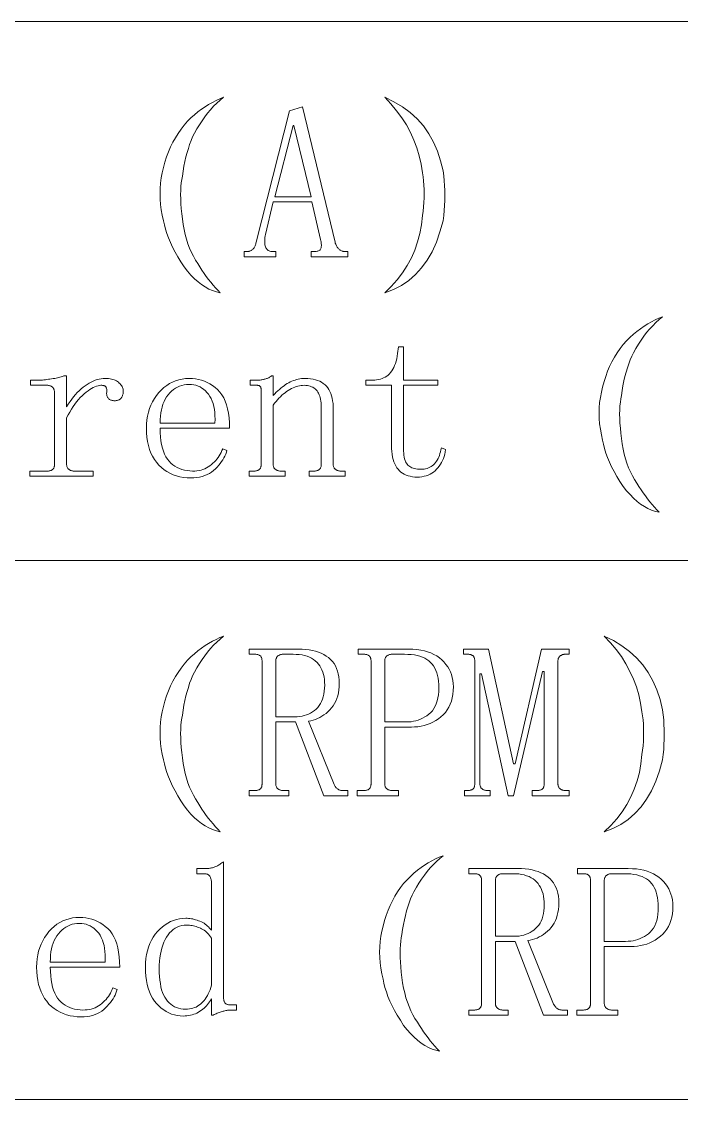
# Model space of a CAD drawing. Extents: x 1 to 297, y 1 to 210.
# Drawn here: x 97.16 to 103.76, y 29.56 to 40.34 of the extents above; entities that cross this region are included whole.
import ezdxf

# ---------------------------------------------------------------- set-up
doc = ezdxf.new("R2010")
doc.units = 0

msp = doc.modelspace()

# ---------------------------------------------------------------- linework, layer by layer
at = {"color": 7, "lineweight": 13}
for p, q in [((1.306, 40.342), (219.321, 40.342)), ((1.306, 34.953), (219.321, 34.953)), ((1.306, 29.565), (219.321, 29.565))]:
    msp.add_line(p, q, dxfattribs=at)
for points in [[(99.181, 39.585), (99.148, 39.557), (99.115, 39.527), (99.083, 39.495), (99.053, 39.461), (99.023, 39.426), (98.994, 39.389), (98.967, 39.351), (98.94, 39.311), (98.915, 39.269), (98.89, 39.225), (98.873, 39.19), (98.858, 39.153), (98.843, 39.114), (98.83, 39.074), (98.817, 39.032), (98.806, 38.988), (98.795, 38.943), (98.786, 38.896), (98.777, 38.847), (98.77, 38.796), (98.764, 38.764), (98.759, 38.73), (98.756, 38.693), (98.754, 38.654), (98.753, 38.612), (98.754, 38.568), (98.756, 38.521), (98.759, 38.473), (98.764, 38.421), (98.77, 38.368), (98.778, 38.314), (98.787, 38.262), (98.798, 38.212), (98.811, 38.165), (98.826, 38.119), (98.842, 38.076), (98.86, 38.034), (98.88, 37.995), (98.901, 37.957), (98.924, 37.922), (98.945, 37.888), (98.966, 37.855), (98.988, 37.824), (99.009, 37.793), (99.031, 37.763), (99.054, 37.735), (99.077, 37.707), (99.1, 37.681), (99.123, 37.655), (99.147, 37.631), (99.11, 37.639), (99.072, 37.652), (99.036, 37.668), (98.999, 37.688), (98.963, 37.712), (98.927, 37.74), (98.892, 37.771), (98.856, 37.806), (98.822, 37.845), (98.787, 37.888), (98.754, 37.939), (98.724, 37.989), (98.697, 38.037), (98.672, 38.085), (98.65, 38.132), (98.631, 38.178), (98.614, 38.223), (98.601, 38.266), (98.59, 38.309), (98.581, 38.351), (98.569, 38.405), (98.559, 38.46), (98.553, 38.514), (98.549, 38.567), (98.547, 38.621), (98.549, 38.674), (98.553, 38.726), (98.559, 38.778), (98.569, 38.83), (98.581, 38.882), (98.596, 38.936), (98.613, 38.988), (98.632, 39.039), (98.653, 39.088), (98.676, 39.135), (98.701, 39.18), (98.728, 39.224), (98.757, 39.266), (98.788, 39.306), (98.821, 39.345), (98.856, 39.378), (98.891, 39.409), (98.926, 39.438), (98.961, 39.466), (98.997, 39.491), (99.033, 39.514), (99.07, 39.534), (99.107, 39.553), (99.144, 39.57)], [(100.793, 39.585), (100.885, 39.54), (100.97, 39.49), (101.047, 39.432), (101.117, 39.368), (101.179, 39.298), (101.233, 39.221), (101.28, 39.137), (101.319, 39.047), (101.351, 38.951), (101.376, 38.848), (101.382, 38.8), (101.387, 38.751), (101.39, 38.702), (101.392, 38.653), (101.393, 38.603), (101.392, 38.554), (101.39, 38.503), (101.387, 38.453), (101.382, 38.402), (101.376, 38.351), (101.345, 38.238), (101.309, 38.135), (101.266, 38.041), (101.217, 37.956), (101.161, 37.879), (101.1, 37.812), (101.033, 37.753), (100.959, 37.703), (100.879, 37.662), (100.793, 37.631), (100.858, 37.694), (100.918, 37.76), (100.971, 37.83), (101.018, 37.902), (101.059, 37.978), (101.093, 38.056), (101.122, 38.138), (101.144, 38.223), (101.16, 38.311), (101.17, 38.402), (101.176, 38.446), (101.181, 38.49), (101.184, 38.534), (101.186, 38.578), (101.187, 38.621), (101.186, 38.663), (101.184, 38.706), (101.181, 38.748), (101.176, 38.789), (101.17, 38.831), (101.157, 38.915), (101.138, 38.998), (101.114, 39.078), (101.085, 39.157), (101.05, 39.233), (101.01, 39.308), (100.964, 39.38), (100.912, 39.45), (100.855, 39.519)], [(100.064, 38.539), (99.679, 38.539), (99.601, 38.213), (99.598, 38.198), (99.596, 38.184), (99.594, 38.17), (99.593, 38.157), (99.593, 38.144), (99.593, 38.132), (99.594, 38.12), (99.596, 38.109), (99.598, 38.099), (99.601, 38.089), (99.605, 38.08), (99.61, 38.072), (99.616, 38.065), (99.622, 38.059), (99.629, 38.054), (99.637, 38.05), (99.646, 38.046), (99.656, 38.044), (99.667, 38.042), (99.679, 38.042), (99.704, 38.042), (99.704, 37.991), (99.387, 37.991), (99.387, 38.042), (99.413, 38.042), (99.42, 38.042), (99.426, 38.043), (99.433, 38.044), (99.439, 38.045), (99.445, 38.047), (99.451, 38.05), (99.457, 38.053), (99.462, 38.056), (99.468, 38.059), (99.473, 38.063), (99.478, 38.068), (99.482, 38.073), (99.487, 38.079), (99.491, 38.085), (99.494, 38.092), (99.498, 38.1), (99.5, 38.108), (99.503, 38.117), (99.505, 38.126), (99.507, 38.136), (99.841, 39.448), (99.97, 39.491), (100.296, 38.136), (100.299, 38.126), (100.303, 38.117), (100.307, 38.108), (100.311, 38.1), (100.315, 38.092), (100.319, 38.085), (100.324, 38.079), (100.329, 38.073), (100.334, 38.068), (100.339, 38.063), (100.344, 38.059), (100.349, 38.056), (100.355, 38.053), (100.361, 38.05), (100.366, 38.047), (100.373, 38.045), (100.379, 38.044), (100.385, 38.043), (100.392, 38.042), (100.399, 38.042), (100.424, 38.042), (100.424, 37.991), (100.056, 37.991), (100.056, 38.042), (100.09, 38.042), (100.1, 38.042), (100.109, 38.043), (100.117, 38.045), (100.125, 38.047), (100.132, 38.05), (100.138, 38.053), (100.143, 38.057), (100.148, 38.061), (100.151, 38.066), (100.154, 38.072), (100.157, 38.078), (100.158, 38.085), (100.159, 38.093), (100.16, 38.101), (100.16, 38.11), (100.159, 38.119), (100.158, 38.129), (100.156, 38.139), (100.153, 38.15), (100.15, 38.162)], [(99.884, 39.302), (99.876, 39.302), (99.696, 38.591), (100.056, 38.591)], [(103.57, 37.391), (103.536, 37.362), (103.503, 37.332), (103.472, 37.301), (103.441, 37.267), (103.411, 37.232), (103.383, 37.195), (103.355, 37.157), (103.329, 37.116), (103.303, 37.074), (103.279, 37.031), (103.262, 36.995), (103.246, 36.959), (103.232, 36.92), (103.218, 36.88), (103.206, 36.838), (103.194, 36.794), (103.184, 36.749), (103.174, 36.701), (103.166, 36.653), (103.159, 36.602), (103.152, 36.57), (103.148, 36.535), (103.144, 36.499), (103.142, 36.459), (103.141, 36.418), (103.142, 36.374), (103.144, 36.327), (103.148, 36.278), (103.152, 36.227), (103.159, 36.173), (103.166, 36.12), (103.176, 36.068), (103.187, 36.018), (103.2, 35.97), (103.214, 35.925), (103.231, 35.881), (103.249, 35.84), (103.268, 35.8), (103.29, 35.763), (103.313, 35.728), (103.334, 35.694), (103.355, 35.661), (103.376, 35.629), (103.398, 35.599), (103.42, 35.569), (103.442, 35.541), (103.465, 35.513), (103.488, 35.486), (103.512, 35.461), (103.536, 35.436), (103.498, 35.445), (103.461, 35.458), (103.424, 35.474), (103.388, 35.494), (103.351, 35.518), (103.316, 35.545), (103.28, 35.577), (103.245, 35.612), (103.21, 35.651), (103.176, 35.693), (103.143, 35.744), (103.113, 35.794), (103.085, 35.843), (103.061, 35.891), (103.039, 35.938), (103.019, 35.983), (103.003, 36.028), (102.989, 36.072), (102.978, 36.115), (102.97, 36.156), (102.958, 36.211), (102.948, 36.265), (102.941, 36.319), (102.937, 36.373), (102.936, 36.426), (102.937, 36.479), (102.941, 36.532), (102.948, 36.584), (102.958, 36.636), (102.97, 36.688), (102.985, 36.742), (103.002, 36.794), (103.02, 36.845), (103.041, 36.893), (103.064, 36.941), (103.089, 36.986), (103.116, 37.03), (103.146, 37.072), (103.177, 37.112), (103.21, 37.151), (103.244, 37.184), (103.279, 37.215), (103.314, 37.244), (103.35, 37.271), (103.386, 37.296), (103.422, 37.319), (103.458, 37.34), (103.495, 37.359), (103.532, 37.376)], [(100.981, 36.071), (100.982, 36.047), (100.983, 36.026), (100.985, 36.006), (100.988, 35.987), (100.992, 35.97), (100.997, 35.954), (101.002, 35.94), (101.009, 35.928), (101.016, 35.917), (101.024, 35.908), (101.033, 35.9), (101.043, 35.892), (101.054, 35.886), (101.065, 35.88), (101.078, 35.876), (101.091, 35.872), (101.105, 35.869), (101.12, 35.867), (101.136, 35.865), (101.153, 35.865), (101.17, 35.865), (101.186, 35.867), (101.201, 35.87), (101.216, 35.874), (101.23, 35.879), (101.243, 35.885), (101.256, 35.892), (101.268, 35.901), (101.279, 35.91), (101.29, 35.921), (101.3, 35.932), (101.309, 35.945), (101.318, 35.958), (101.326, 35.973), (101.333, 35.988), (101.339, 36.004), (101.345, 36.022), (101.35, 36.04), (101.355, 36.059), (101.359, 36.079), (101.401, 36.062), (101.397, 36.038), (101.392, 36.016), (101.386, 35.994), (101.379, 35.973), (101.37, 35.953), (101.361, 35.933), (101.35, 35.915), (101.338, 35.897), (101.325, 35.881), (101.311, 35.865), (101.296, 35.85), (101.28, 35.837), (101.263, 35.826), (101.246, 35.815), (101.227, 35.807), (101.207, 35.8), (101.186, 35.795), (101.165, 35.791), (101.142, 35.788), (101.119, 35.788), (101.093, 35.788), (101.07, 35.791), (101.047, 35.795), (101.026, 35.8), (101.006, 35.807), (100.987, 35.815), (100.97, 35.826), (100.954, 35.837), (100.939, 35.85), (100.926, 35.865), (100.913, 35.881), (100.903, 35.899), (100.893, 35.919), (100.885, 35.94), (100.877, 35.963), (100.872, 35.988), (100.867, 36.015), (100.864, 36.043), (100.862, 36.073), (100.861, 36.105), (100.861, 36.705), (100.604, 36.705), (100.604, 36.756), (100.673, 36.756), (100.693, 36.757), (100.712, 36.759), (100.731, 36.762), (100.749, 36.767), (100.766, 36.772), (100.782, 36.779), (100.798, 36.788), (100.813, 36.797), (100.827, 36.808), (100.84, 36.821), (100.852, 36.834), (100.864, 36.849), (100.874, 36.866), (100.884, 36.884), (100.892, 36.903), (100.9, 36.924), (100.907, 36.946), (100.913, 36.97), (100.918, 36.995), (100.921, 37.022), (100.93, 37.091), (100.981, 37.091), (100.981, 36.756), (101.324, 36.756), (101.324, 36.705), (100.981, 36.705)], [(97.613, 36.491), (97.63, 36.517), (97.648, 36.543), (97.665, 36.567), (97.683, 36.59), (97.702, 36.612), (97.72, 36.632), (97.739, 36.651), (97.758, 36.669), (97.778, 36.685), (97.797, 36.701), (97.817, 36.714), (97.837, 36.727), (97.857, 36.738), (97.877, 36.747), (97.897, 36.755), (97.917, 36.762), (97.937, 36.767), (97.958, 36.771), (97.978, 36.773), (97.999, 36.773), (98.015, 36.773), (98.031, 36.772), (98.047, 36.77), (98.061, 36.767), (98.075, 36.764), (98.088, 36.76), (98.1, 36.755), (98.111, 36.749), (98.122, 36.742), (98.131, 36.735), (98.14, 36.727), (98.148, 36.719), (98.155, 36.711), (98.162, 36.702), (98.167, 36.693), (98.171, 36.684), (98.174, 36.675), (98.177, 36.665), (98.178, 36.655), (98.179, 36.645), (98.178, 36.636), (98.178, 36.628), (98.177, 36.621), (98.175, 36.613), (98.173, 36.606), (98.171, 36.6), (98.168, 36.593), (98.165, 36.587), (98.161, 36.582), (98.157, 36.576), (98.153, 36.571), (98.148, 36.567), (98.142, 36.563), (98.137, 36.56), (98.13, 36.557), (98.124, 36.555), (98.117, 36.553), (98.109, 36.552), (98.101, 36.551), (98.093, 36.551), (98.084, 36.551), (98.077, 36.552), (98.069, 36.553), (98.062, 36.555), (98.055, 36.557), (98.049, 36.56), (98.043, 36.563), (98.038, 36.567), (98.033, 36.571), (98.029, 36.576), (98.025, 36.582), (98.021, 36.587), (98.018, 36.593), (98.016, 36.6), (98.015, 36.606), (98.014, 36.613), (98.013, 36.621), (98.013, 36.628), (98.014, 36.636), (98.016, 36.645), (98.016, 36.65), (98.015, 36.655), (98.015, 36.66), (98.014, 36.664), (98.014, 36.668), (98.013, 36.673), (98.012, 36.677), (98.01, 36.681), (98.009, 36.684), (98.007, 36.688), (98.005, 36.691), (98.002, 36.694), (97.999, 36.696), (97.995, 36.699), (97.99, 36.701), (97.985, 36.702), (97.978, 36.703), (97.971, 36.704), (97.964, 36.705), (97.956, 36.705), (97.942, 36.704), (97.927, 36.701), (97.912, 36.697), (97.896, 36.691), (97.88, 36.683), (97.863, 36.674), (97.845, 36.663), (97.827, 36.65), (97.808, 36.635), (97.789, 36.619), (97.769, 36.601), (97.75, 36.582), (97.731, 36.562), (97.713, 36.54), (97.695, 36.516), (97.678, 36.492), (97.661, 36.466), (97.645, 36.438), (97.628, 36.409), (97.613, 36.379), (97.613, 35.916), (97.613, 35.91), (97.614, 35.903), (97.615, 35.897), (97.616, 35.892), (97.618, 35.886), (97.621, 35.881), (97.623, 35.877), (97.627, 35.872), (97.63, 35.868), (97.634, 35.865), (97.639, 35.862), (97.643, 35.859), (97.648, 35.856), (97.653, 35.854), (97.659, 35.852), (97.665, 35.85), (97.671, 35.849), (97.677, 35.848), (97.683, 35.848), (97.69, 35.848), (97.879, 35.848), (97.879, 35.796), (97.244, 35.796), (97.244, 35.848), (97.416, 35.848), (97.424, 35.848), (97.432, 35.848), (97.439, 35.849), (97.446, 35.85), (97.452, 35.852), (97.458, 35.854), (97.463, 35.856), (97.468, 35.859), (97.472, 35.862), (97.476, 35.865), (97.479, 35.868), (97.482, 35.872), (97.484, 35.877), (97.487, 35.881), (97.489, 35.886), (97.49, 35.892), (97.491, 35.897), (97.492, 35.903), (97.493, 35.91), (97.493, 35.916), (97.493, 36.628), (97.493, 36.634), (97.492, 36.641), (97.491, 36.647), (97.49, 36.653), (97.489, 36.659), (97.487, 36.664), (97.484, 36.669), (97.482, 36.674), (97.479, 36.679), (97.476, 36.683), (97.472, 36.688), (97.468, 36.691), (97.463, 36.694), (97.458, 36.697), (97.452, 36.7), (97.446, 36.701), (97.439, 36.703), (97.432, 36.704), (97.424, 36.705), (97.416, 36.705), (97.253, 36.705), (97.253, 36.756), (97.321, 36.756), (97.334, 36.756), (97.346, 36.757), (97.359, 36.757), (97.373, 36.758), (97.387, 36.76), (97.401, 36.761), (97.416, 36.763), (97.431, 36.765), (97.447, 36.767), (97.463, 36.769), (97.479, 36.772), (97.494, 36.774), (97.508, 36.777), (97.522, 36.78), (97.535, 36.783), (97.547, 36.786), (97.558, 36.789), (97.568, 36.792), (97.578, 36.796), (97.587, 36.799), (97.613, 36.799)], [(98.547, 36.276), (98.548, 36.231), (98.551, 36.189), (98.555, 36.149), (98.562, 36.112), (98.57, 36.078), (98.58, 36.046), (98.591, 36.017), (98.605, 35.991), (98.62, 35.967), (98.637, 35.946), (98.656, 35.928), (98.675, 35.911), (98.696, 35.896), (98.718, 35.883), (98.741, 35.872), (98.765, 35.863), (98.79, 35.857), (98.817, 35.852), (98.844, 35.849), (98.873, 35.848), (98.895, 35.848), (98.916, 35.85), (98.937, 35.854), (98.957, 35.858), (98.976, 35.864), (98.994, 35.871), (99.012, 35.879), (99.029, 35.889), (99.046, 35.9), (99.061, 35.912), (99.076, 35.925), (99.091, 35.939), (99.104, 35.953), (99.116, 35.968), (99.128, 35.984), (99.139, 36), (99.148, 36.017), (99.157, 36.034), (99.166, 36.052), (99.173, 36.071), (99.216, 36.053), (99.21, 36.035), (99.203, 36.016), (99.194, 35.997), (99.185, 35.979), (99.174, 35.96), (99.162, 35.942), (99.148, 35.924), (99.133, 35.905), (99.117, 35.887), (99.1, 35.869), (99.081, 35.852), (99.061, 35.837), (99.04, 35.823), (99.018, 35.812), (98.994, 35.802), (98.969, 35.794), (98.942, 35.787), (98.915, 35.783), (98.886, 35.78), (98.856, 35.779), (98.817, 35.78), (98.78, 35.784), (98.744, 35.791), (98.71, 35.8), (98.677, 35.811), (98.645, 35.825), (98.615, 35.842), (98.587, 35.861), (98.56, 35.883), (98.534, 35.908), (98.511, 35.935), (98.49, 35.964), (98.471, 35.995), (98.455, 36.028), (98.441, 36.064), (98.43, 36.102), (98.421, 36.142), (98.415, 36.185), (98.411, 36.229), (98.41, 36.276), (98.411, 36.318), (98.415, 36.359), (98.421, 36.398), (98.43, 36.436), (98.441, 36.472), (98.455, 36.507), (98.471, 36.541), (98.49, 36.573), (98.511, 36.603), (98.534, 36.632), (98.56, 36.659), (98.586, 36.683), (98.614, 36.704), (98.643, 36.723), (98.672, 36.738), (98.703, 36.751), (98.736, 36.761), (98.769, 36.768), (98.803, 36.772), (98.839, 36.773), (98.871, 36.772), (98.902, 36.769), (98.932, 36.763), (98.962, 36.756), (98.991, 36.746), (99.019, 36.733), (99.046, 36.719), (99.072, 36.702), (99.097, 36.683), (99.121, 36.662), (99.144, 36.638), (99.165, 36.611), (99.183, 36.58), (99.198, 36.547), (99.211, 36.51), (99.222, 36.47), (99.231, 36.426), (99.237, 36.379), (99.24, 36.33), (99.241, 36.276)], [(99.439, 35.796), (99.439, 35.848), (99.481, 35.848), (99.49, 35.848), (99.498, 35.848), (99.505, 35.849), (99.512, 35.85), (99.518, 35.852), (99.524, 35.854), (99.529, 35.856), (99.534, 35.859), (99.538, 35.862), (99.541, 35.865), (99.545, 35.868), (99.548, 35.872), (99.55, 35.877), (99.552, 35.881), (99.554, 35.886), (99.556, 35.892), (99.557, 35.897), (99.558, 35.903), (99.558, 35.91), (99.559, 35.916), (99.559, 36.653), (99.558, 36.658), (99.558, 36.663), (99.558, 36.668), (99.557, 36.672), (99.556, 36.676), (99.555, 36.68), (99.554, 36.683), (99.553, 36.686), (99.552, 36.689), (99.55, 36.692), (99.548, 36.694), (99.546, 36.697), (99.543, 36.699), (99.54, 36.7), (99.537, 36.702), (99.534, 36.703), (99.53, 36.704), (99.525, 36.704), (99.521, 36.705), (99.516, 36.705), (99.447, 36.705), (99.447, 36.756), (99.507, 36.756), (99.516, 36.756), (99.524, 36.757), (99.532, 36.757), (99.541, 36.758), (99.549, 36.758), (99.557, 36.759), (99.565, 36.76), (99.573, 36.762), (99.581, 36.763), (99.589, 36.765), (99.596, 36.767), (99.604, 36.769), (99.611, 36.772), (99.619, 36.774), (99.626, 36.778), (99.633, 36.781), (99.64, 36.785), (99.648, 36.79), (99.655, 36.794), (99.661, 36.799), (99.679, 36.799), (99.679, 36.602), (99.694, 36.619), (99.709, 36.635), (99.725, 36.65), (99.74, 36.664), (99.756, 36.677), (99.771, 36.689), (99.787, 36.701), (99.802, 36.712), (99.817, 36.722), (99.833, 36.731), (99.848, 36.739), (99.864, 36.746), (99.88, 36.752), (99.896, 36.758), (99.912, 36.763), (99.929, 36.767), (99.945, 36.77), (99.962, 36.772), (99.979, 36.773), (99.996, 36.773), (100.024, 36.773), (100.051, 36.77), (100.076, 36.766), (100.1, 36.761), (100.122, 36.754), (100.143, 36.746), (100.162, 36.736), (100.179, 36.724), (100.196, 36.711), (100.21, 36.696), (100.223, 36.68), (100.235, 36.662), (100.245, 36.643), (100.254, 36.622), (100.261, 36.6), (100.268, 36.576), (100.272, 36.55), (100.276, 36.523), (100.278, 36.495), (100.279, 36.465), (100.279, 35.916), (100.279, 35.91), (100.279, 35.903), (100.28, 35.897), (100.282, 35.892), (100.284, 35.886), (100.286, 35.881), (100.289, 35.877), (100.292, 35.872), (100.296, 35.868), (100.3, 35.865), (100.304, 35.862), (100.309, 35.859), (100.314, 35.856), (100.319, 35.854), (100.325, 35.852), (100.33, 35.85), (100.336, 35.849), (100.343, 35.848), (100.349, 35.848), (100.356, 35.848), (100.399, 35.848), (100.399, 35.796), (100.039, 35.796), (100.039, 35.848), (100.081, 35.848), (100.09, 35.848), (100.098, 35.848), (100.105, 35.849), (100.112, 35.85), (100.118, 35.852), (100.124, 35.854), (100.129, 35.856), (100.134, 35.859), (100.138, 35.862), (100.141, 35.865), (100.145, 35.868), (100.148, 35.872), (100.15, 35.877), (100.152, 35.881), (100.154, 35.886), (100.156, 35.892), (100.157, 35.897), (100.158, 35.903), (100.158, 35.91), (100.159, 35.916), (100.159, 36.491), (100.158, 36.511), (100.157, 36.53), (100.155, 36.548), (100.152, 36.565), (100.148, 36.582), (100.143, 36.597), (100.138, 36.611), (100.131, 36.625), (100.124, 36.638), (100.116, 36.649), (100.107, 36.66), (100.097, 36.669), (100.086, 36.678), (100.075, 36.685), (100.062, 36.691), (100.049, 36.696), (100.035, 36.7), (100.02, 36.703), (100.004, 36.704), (99.987, 36.705), (99.972, 36.704), (99.956, 36.703), (99.94, 36.7), (99.925, 36.697), (99.909, 36.692), (99.893, 36.686), (99.877, 36.68), (99.861, 36.672), (99.845, 36.663), (99.829, 36.653), (99.812, 36.643), (99.797, 36.631), (99.781, 36.619), (99.765, 36.605), (99.75, 36.591), (99.735, 36.576), (99.721, 36.56), (99.707, 36.544), (99.692, 36.526), (99.679, 36.508), (99.679, 35.916), (99.679, 35.91), (99.679, 35.903), (99.68, 35.897), (99.682, 35.892), (99.684, 35.886), (99.686, 35.881), (99.689, 35.877), (99.692, 35.872), (99.696, 35.868), (99.7, 35.865), (99.704, 35.862), (99.709, 35.859), (99.714, 35.856), (99.719, 35.854), (99.725, 35.852), (99.73, 35.85), (99.736, 35.849), (99.743, 35.848), (99.749, 35.848), (99.756, 35.848), (99.799, 35.848), (99.799, 35.796)], [(99.096, 36.328), (99.097, 36.365), (99.096, 36.4), (99.094, 36.433), (99.09, 36.464), (99.084, 36.494), (99.077, 36.522), (99.068, 36.548), (99.057, 36.572), (99.045, 36.594), (99.031, 36.615), (99.016, 36.634), (99, 36.65), (98.983, 36.665), (98.966, 36.678), (98.947, 36.689), (98.927, 36.698), (98.906, 36.705), (98.885, 36.709), (98.862, 36.712), (98.839, 36.713), (98.813, 36.712), (98.789, 36.709), (98.766, 36.704), (98.743, 36.697), (98.722, 36.688), (98.701, 36.676), (98.682, 36.663), (98.663, 36.648), (98.645, 36.63), (98.629, 36.611), (98.613, 36.589), (98.599, 36.566), (98.587, 36.542), (98.576, 36.516), (98.567, 36.488), (98.56, 36.459), (98.554, 36.429), (98.55, 36.397), (98.548, 36.363), (98.547, 36.328)], [(99.181, 34.196), (99.148, 34.168), (99.115, 34.138), (99.083, 34.106), (99.053, 34.073), (99.023, 34.038), (98.994, 34.001), (98.967, 33.962), (98.94, 33.922), (98.915, 33.88), (98.89, 33.836), (98.873, 33.801), (98.858, 33.764), (98.843, 33.726), (98.83, 33.685), (98.817, 33.643), (98.806, 33.6), (98.795, 33.554), (98.786, 33.507), (98.777, 33.458), (98.77, 33.408), (98.764, 33.376), (98.759, 33.341), (98.756, 33.304), (98.754, 33.265), (98.753, 33.223), (98.754, 33.179), (98.756, 33.133), (98.759, 33.084), (98.764, 33.033), (98.77, 32.979), (98.778, 32.925), (98.787, 32.874), (98.798, 32.824), (98.811, 32.776), (98.826, 32.731), (98.842, 32.687), (98.86, 32.646), (98.88, 32.606), (98.901, 32.569), (98.924, 32.533), (98.945, 32.5), (98.966, 32.467), (98.988, 32.435), (99.009, 32.405), (99.031, 32.375), (99.054, 32.346), (99.077, 32.319), (99.1, 32.292), (99.123, 32.267), (99.147, 32.242), (99.11, 32.251), (99.072, 32.263), (99.036, 32.28), (98.999, 32.3), (98.963, 32.323), (98.927, 32.351), (98.892, 32.382), (98.856, 32.418), (98.822, 32.456), (98.787, 32.499), (98.754, 32.55), (98.724, 32.6), (98.697, 32.649), (98.672, 32.697), (98.65, 32.743), (98.631, 32.789), (98.614, 32.834), (98.601, 32.878), (98.59, 32.92), (98.581, 32.962), (98.569, 33.017), (98.559, 33.071), (98.553, 33.125), (98.549, 33.179), (98.547, 33.232), (98.549, 33.285), (98.553, 33.338), (98.559, 33.39), (98.569, 33.442), (98.581, 33.493), (98.596, 33.547), (98.613, 33.6), (98.632, 33.65), (98.653, 33.699), (98.676, 33.746), (98.701, 33.792), (98.728, 33.835), (98.757, 33.877), (98.788, 33.918), (98.821, 33.956), (98.856, 33.99), (98.891, 34.021), (98.926, 34.05), (98.961, 34.077), (98.997, 34.102), (99.033, 34.125), (99.07, 34.146), (99.107, 34.165), (99.144, 34.182)], [(102.987, 34.196), (103.079, 34.152), (103.164, 34.101), (103.241, 34.044), (103.311, 33.98), (103.373, 33.909), (103.427, 33.832), (103.474, 33.749), (103.514, 33.659), (103.546, 33.562), (103.57, 33.459), (103.576, 33.411), (103.581, 33.362), (103.584, 33.314), (103.586, 33.264), (103.587, 33.215), (103.586, 33.165), (103.584, 33.115), (103.581, 33.064), (103.576, 33.013), (103.57, 32.962), (103.539, 32.85), (103.503, 32.747), (103.46, 32.652), (103.411, 32.567), (103.356, 32.491), (103.294, 32.423), (103.227, 32.364), (103.153, 32.315), (103.073, 32.274), (102.987, 32.242), (103.053, 32.305), (103.112, 32.372), (103.165, 32.441), (103.212, 32.514), (103.253, 32.589), (103.287, 32.668), (103.316, 32.75), (103.338, 32.834), (103.354, 32.922), (103.364, 33.013), (103.37, 33.058), (103.375, 33.102), (103.379, 33.146), (103.381, 33.189), (103.381, 33.232), (103.381, 33.275), (103.379, 33.317), (103.375, 33.359), (103.37, 33.401), (103.364, 33.442), (103.351, 33.527), (103.333, 33.609), (103.309, 33.69), (103.279, 33.768), (103.244, 33.845), (103.204, 33.919), (103.158, 33.992), (103.106, 34.062), (103.05, 34.13)], [(100.339, 33.725), (100.338, 33.691), (100.335, 33.659), (100.33, 33.629), (100.323, 33.6), (100.315, 33.573), (100.305, 33.547), (100.292, 33.523), (100.278, 33.5), (100.262, 33.479), (100.244, 33.459), (100.225, 33.441), (100.206, 33.425), (100.185, 33.41), (100.165, 33.396), (100.144, 33.384), (100.122, 33.374), (100.1, 33.365), (100.077, 33.358), (100.054, 33.352), (100.03, 33.348), (100.287, 32.713), (100.291, 32.707), (100.294, 32.701), (100.298, 32.695), (100.302, 32.689), (100.305, 32.685), (100.309, 32.68), (100.313, 32.676), (100.317, 32.672), (100.321, 32.669), (100.326, 32.666), (100.33, 32.664), (100.334, 32.662), (100.339, 32.66), (100.344, 32.658), (100.348, 32.657), (100.353, 32.655), (100.358, 32.655), (100.363, 32.654), (100.368, 32.654), (100.373, 32.653), (100.424, 32.653), (100.424, 32.602), (100.184, 32.602), (99.901, 33.339), (99.704, 33.339), (99.704, 32.722), (99.704, 32.715), (99.705, 32.709), (99.706, 32.703), (99.708, 32.697), (99.71, 32.692), (99.712, 32.687), (99.715, 32.682), (99.718, 32.678), (99.722, 32.674), (99.726, 32.671), (99.73, 32.667), (99.735, 32.664), (99.74, 32.662), (99.745, 32.66), (99.75, 32.658), (99.756, 32.656), (99.762, 32.655), (99.768, 32.654), (99.775, 32.654), (99.781, 32.653), (99.833, 32.653), (99.833, 32.602), (99.439, 32.602), (99.439, 32.653), (99.49, 32.653), (99.498, 32.654), (99.506, 32.654), (99.513, 32.655), (99.52, 32.656), (99.526, 32.658), (99.532, 32.66), (99.537, 32.662), (99.542, 32.664), (99.546, 32.667), (99.55, 32.671), (99.553, 32.674), (99.556, 32.678), (99.559, 32.682), (99.561, 32.687), (99.563, 32.692), (99.564, 32.697), (99.566, 32.703), (99.566, 32.709), (99.567, 32.715), (99.567, 32.722), (99.567, 33.948), (99.567, 33.954), (99.566, 33.961), (99.566, 33.967), (99.564, 33.972), (99.563, 33.978), (99.561, 33.983), (99.559, 33.987), (99.556, 33.992), (99.553, 33.996), (99.55, 33.999), (99.546, 34.002), (99.542, 34.005), (99.537, 34.008), (99.532, 34.01), (99.526, 34.012), (99.52, 34.014), (99.513, 34.015), (99.506, 34.016), (99.498, 34.016), (99.49, 34.016), (99.439, 34.016), (99.439, 34.068), (99.927, 34.068), (99.966, 34.067), (100.002, 34.064), (100.037, 34.06), (100.07, 34.054), (100.102, 34.046), (100.131, 34.037), (100.159, 34.026), (100.185, 34.013), (100.209, 33.998), (100.231, 33.982), (100.252, 33.964), (100.27, 33.944), (100.286, 33.923), (100.3, 33.9), (100.312, 33.875), (100.321, 33.848), (100.329, 33.82), (100.334, 33.79), (100.337, 33.758)], [(100.793, 33.288), (100.793, 32.722), (100.793, 32.715), (100.794, 32.709), (100.795, 32.703), (100.796, 32.697), (100.798, 32.692), (100.801, 32.687), (100.803, 32.682), (100.807, 32.678), (100.81, 32.674), (100.814, 32.671), (100.819, 32.667), (100.823, 32.664), (100.828, 32.662), (100.833, 32.66), (100.839, 32.658), (100.845, 32.656), (100.851, 32.655), (100.857, 32.654), (100.863, 32.654), (100.87, 32.653), (100.93, 32.653), (100.93, 32.602), (100.519, 32.602), (100.519, 32.653), (100.579, 32.653), (100.587, 32.654), (100.595, 32.654), (100.602, 32.655), (100.609, 32.656), (100.615, 32.658), (100.621, 32.66), (100.626, 32.662), (100.631, 32.664), (100.635, 32.667), (100.639, 32.671), (100.642, 32.674), (100.645, 32.678), (100.647, 32.682), (100.65, 32.687), (100.651, 32.692), (100.653, 32.697), (100.654, 32.703), (100.655, 32.709), (100.656, 32.715), (100.656, 32.722), (100.656, 33.948), (100.656, 33.954), (100.655, 33.961), (100.654, 33.967), (100.653, 33.972), (100.651, 33.978), (100.65, 33.983), (100.647, 33.987), (100.645, 33.992), (100.642, 33.996), (100.639, 33.999), (100.635, 34.002), (100.631, 34.005), (100.626, 34.008), (100.621, 34.01), (100.615, 34.012), (100.609, 34.014), (100.602, 34.015), (100.595, 34.016), (100.587, 34.016), (100.579, 34.016), (100.527, 34.016), (100.527, 34.068), (101.033, 34.068), (101.075, 34.067), (101.115, 34.063), (101.153, 34.058), (101.189, 34.051), (101.222, 34.041), (101.255, 34.029), (101.285, 34.015), (101.313, 33.999), (101.339, 33.981), (101.363, 33.961), (101.385, 33.939), (101.405, 33.915), (101.422, 33.891), (101.437, 33.866), (101.45, 33.84), (101.46, 33.812), (101.468, 33.783), (101.474, 33.753), (101.477, 33.723), (101.479, 33.691), (101.477, 33.652), (101.474, 33.615), (101.467, 33.581), (101.459, 33.548), (101.447, 33.517), (101.434, 33.488), (101.418, 33.461), (101.399, 33.435), (101.378, 33.412), (101.354, 33.391), (101.329, 33.371), (101.303, 33.354), (101.275, 33.338), (101.247, 33.325), (101.218, 33.313), (101.188, 33.304), (101.157, 33.297), (101.125, 33.292), (101.092, 33.289), (101.059, 33.288)], [(102.524, 32.722), (102.524, 32.715), (102.525, 32.709), (102.526, 32.703), (102.528, 32.697), (102.53, 32.692), (102.532, 32.687), (102.535, 32.682), (102.538, 32.678), (102.542, 32.674), (102.546, 32.671), (102.55, 32.667), (102.555, 32.664), (102.56, 32.662), (102.565, 32.66), (102.57, 32.658), (102.576, 32.656), (102.582, 32.655), (102.588, 32.654), (102.595, 32.654), (102.601, 32.653), (102.636, 32.653), (102.636, 32.602), (102.267, 32.602), (102.267, 32.653), (102.31, 32.653), (102.318, 32.654), (102.326, 32.654), (102.333, 32.655), (102.34, 32.656), (102.346, 32.658), (102.352, 32.66), (102.357, 32.662), (102.362, 32.664), (102.366, 32.667), (102.37, 32.671), (102.373, 32.674), (102.376, 32.678), (102.379, 32.682), (102.381, 32.687), (102.383, 32.692), (102.384, 32.697), (102.386, 32.703), (102.386, 32.709), (102.387, 32.715), (102.387, 32.722), (102.387, 33.845), (102.37, 33.845), (102.079, 32.602), (102.027, 32.602), (101.761, 33.819), (101.744, 33.819), (101.744, 32.722), (101.744, 32.715), (101.745, 32.709), (101.746, 32.703), (101.748, 32.697), (101.75, 32.692), (101.752, 32.687), (101.755, 32.682), (101.758, 32.678), (101.762, 32.674), (101.766, 32.671), (101.77, 32.667), (101.775, 32.664), (101.78, 32.662), (101.785, 32.66), (101.79, 32.658), (101.796, 32.656), (101.802, 32.655), (101.808, 32.654), (101.815, 32.654), (101.821, 32.653), (101.847, 32.653), (101.847, 32.602), (101.59, 32.602), (101.59, 32.653), (101.616, 32.653), (101.624, 32.654), (101.632, 32.654), (101.639, 32.655), (101.646, 32.656), (101.652, 32.658), (101.658, 32.66), (101.663, 32.662), (101.668, 32.664), (101.672, 32.667), (101.676, 32.671), (101.679, 32.674), (101.682, 32.678), (101.684, 32.682), (101.687, 32.687), (101.689, 32.692), (101.69, 32.697), (101.691, 32.703), (101.692, 32.709), (101.693, 32.715), (101.693, 32.722), (101.693, 33.948), (101.693, 33.954), (101.692, 33.961), (101.691, 33.967), (101.69, 33.972), (101.689, 33.978), (101.687, 33.983), (101.684, 33.987), (101.682, 33.992), (101.679, 33.996), (101.676, 33.999), (101.672, 34.002), (101.668, 34.005), (101.663, 34.008), (101.658, 34.01), (101.652, 34.012), (101.646, 34.014), (101.639, 34.015), (101.632, 34.016), (101.624, 34.016), (101.616, 34.016), (101.581, 34.016), (101.581, 34.068), (101.83, 34.068), (102.079, 32.919), (102.096, 32.919), (102.361, 34.068), (102.636, 34.068), (102.636, 34.016), (102.601, 34.016), (102.595, 34.016), (102.588, 34.016), (102.582, 34.015), (102.576, 34.014), (102.57, 34.012), (102.565, 34.01), (102.56, 34.008), (102.555, 34.005), (102.55, 34.002), (102.546, 33.999), (102.542, 33.996), (102.538, 33.992), (102.535, 33.987), (102.532, 33.983), (102.53, 33.978), (102.528, 33.972), (102.526, 33.967), (102.525, 33.961), (102.524, 33.954), (102.524, 33.948)], [(99.704, 33.391), (99.893, 33.391), (99.918, 33.391), (99.943, 33.394), (99.966, 33.398), (99.989, 33.403), (100.011, 33.41), (100.032, 33.418), (100.052, 33.428), (100.071, 33.44), (100.09, 33.453), (100.107, 33.468), (100.123, 33.484), (100.138, 33.502), (100.151, 33.522), (100.162, 33.543), (100.171, 33.566), (100.179, 33.591), (100.185, 33.618), (100.189, 33.646), (100.192, 33.676), (100.193, 33.708), (100.192, 33.736), (100.19, 33.763), (100.186, 33.789), (100.181, 33.814), (100.174, 33.837), (100.165, 33.859), (100.155, 33.88), (100.143, 33.9), (100.13, 33.918), (100.116, 33.935), (100.099, 33.95), (100.081, 33.964), (100.062, 33.976), (100.04, 33.987), (100.017, 33.996), (99.992, 34.003), (99.966, 34.009), (99.937, 34.013), (99.907, 34.015), (99.876, 34.016), (99.781, 34.016), (99.775, 34.016), (99.768, 34.016), (99.762, 34.015), (99.756, 34.014), (99.75, 34.012), (99.745, 34.01), (99.74, 34.008), (99.735, 34.005), (99.73, 34.002), (99.726, 33.999), (99.722, 33.996), (99.718, 33.992), (99.715, 33.987), (99.712, 33.983), (99.71, 33.978), (99.708, 33.972), (99.706, 33.967), (99.705, 33.961), (99.704, 33.954), (99.704, 33.948)], [(101.007, 33.339), (101.033, 33.34), (101.057, 33.342), (101.082, 33.346), (101.105, 33.351), (101.128, 33.358), (101.151, 33.367), (101.172, 33.377), (101.194, 33.389), (101.214, 33.402), (101.234, 33.416), (101.253, 33.433), (101.27, 33.452), (101.285, 33.473), (101.297, 33.496), (101.308, 33.521), (101.317, 33.549), (101.324, 33.579), (101.329, 33.611), (101.332, 33.645), (101.333, 33.682), (101.332, 33.715), (101.33, 33.747), (101.326, 33.777), (101.32, 33.805), (101.312, 33.831), (101.304, 33.855), (101.293, 33.878), (101.281, 33.899), (101.267, 33.918), (101.251, 33.935), (101.234, 33.95), (101.215, 33.964), (101.194, 33.976), (101.171, 33.987), (101.145, 33.996), (101.118, 34.003), (101.089, 34.009), (101.058, 34.013), (101.025, 34.015), (100.99, 34.016), (100.87, 34.016), (100.863, 34.016), (100.857, 34.016), (100.851, 34.015), (100.845, 34.014), (100.839, 34.012), (100.833, 34.01), (100.828, 34.008), (100.823, 34.005), (100.819, 34.002), (100.814, 33.999), (100.81, 33.996), (100.807, 33.992), (100.803, 33.987), (100.801, 33.983), (100.798, 33.978), (100.796, 33.972), (100.795, 33.967), (100.794, 33.961), (100.793, 33.954), (100.793, 33.948), (100.793, 33.339)], [(98.779, 30.399), (98.748, 30.4), (98.719, 30.404), (98.69, 30.41), (98.662, 30.419), (98.635, 30.43), (98.609, 30.444), (98.584, 30.46), (98.559, 30.479), (98.536, 30.5), (98.513, 30.523), (98.492, 30.549), (98.473, 30.578), (98.456, 30.608), (98.442, 30.641), (98.429, 30.677), (98.419, 30.714), (98.411, 30.754), (98.406, 30.796), (98.403, 30.841), (98.401, 30.888), (98.403, 30.931), (98.406, 30.973), (98.412, 31.013), (98.421, 31.052), (98.431, 31.088), (98.445, 31.123), (98.46, 31.156), (98.478, 31.187), (98.499, 31.216), (98.521, 31.243), (98.546, 31.269), (98.571, 31.291), (98.597, 31.311), (98.624, 31.328), (98.652, 31.343), (98.681, 31.355), (98.71, 31.364), (98.741, 31.371), (98.772, 31.375), (98.804, 31.376), (98.818, 31.376), (98.832, 31.375), (98.846, 31.374), (98.86, 31.371), (98.874, 31.369), (98.888, 31.365), (98.902, 31.362), (98.917, 31.357), (98.931, 31.352), (98.946, 31.346), (98.96, 31.34), (98.974, 31.333), (98.987, 31.326), (98.999, 31.317), (99.011, 31.309), (99.022, 31.299), (99.033, 31.29), (99.043, 31.279), (99.053, 31.268), (99.061, 31.256), (99.061, 31.719), (99.061, 31.729), (99.061, 31.739), (99.06, 31.748), (99.059, 31.756), (99.057, 31.764), (99.055, 31.772), (99.053, 31.779), (99.05, 31.785), (99.048, 31.791), (99.044, 31.796), (99.041, 31.801), (99.036, 31.806), (99.032, 31.809), (99.026, 31.813), (99.021, 31.816), (99.014, 31.818), (99.008, 31.82), (99, 31.821), (98.993, 31.822), (98.984, 31.822), (98.916, 31.822), (98.916, 31.873), (99.01, 31.873), (99.019, 31.874), (99.027, 31.874), (99.036, 31.875), (99.044, 31.876), (99.053, 31.878), (99.061, 31.88), (99.07, 31.882), (99.079, 31.884), (99.087, 31.887), (99.096, 31.891), (99.104, 31.894), (99.113, 31.898), (99.121, 31.902), (99.13, 31.907), (99.139, 31.912), (99.147, 31.917), (99.156, 31.923), (99.164, 31.929), (99.173, 31.935), (99.181, 31.942), (99.181, 30.588), (99.182, 30.579), (99.182, 30.572), (99.183, 30.564), (99.184, 30.558), (99.186, 30.551), (99.188, 30.546), (99.19, 30.54), (99.192, 30.536), (99.195, 30.531), (99.199, 30.528), (99.202, 30.524), (99.206, 30.522), (99.21, 30.519), (99.215, 30.517), (99.22, 30.515), (99.225, 30.513), (99.231, 30.512), (99.237, 30.511), (99.243, 30.511), (99.25, 30.511), (99.31, 30.511), (99.31, 30.459), (99.259, 30.459), (99.252, 30.459), (99.244, 30.459), (99.237, 30.458), (99.229, 30.457), (99.221, 30.456), (99.213, 30.455), (99.204, 30.453), (99.195, 30.451), (99.186, 30.449), (99.177, 30.446), (99.168, 30.444), (99.158, 30.441), (99.148, 30.437), (99.139, 30.434), (99.129, 30.43), (99.119, 30.426), (99.109, 30.422), (99.099, 30.417), (99.089, 30.413), (99.079, 30.408), (99.061, 30.408), (99.061, 30.571), (99.053, 30.555), (99.043, 30.541), (99.033, 30.527), (99.022, 30.514), (99.011, 30.501), (98.999, 30.489), (98.987, 30.477), (98.974, 30.466), (98.96, 30.456), (98.946, 30.446), (98.931, 30.437), (98.916, 30.429), (98.9, 30.422), (98.884, 30.416), (98.867, 30.411), (98.851, 30.407), (98.833, 30.403), (98.815, 30.401), (98.797, 30.4)], [(101.376, 32.002), (101.342, 31.974), (101.309, 31.944), (101.277, 31.912), (101.247, 31.879), (101.217, 31.843), (101.189, 31.807), (101.161, 31.768), (101.134, 31.728), (101.109, 31.686), (101.084, 31.642), (101.068, 31.607), (101.052, 31.57), (101.037, 31.531), (101.024, 31.491), (101.011, 31.449), (101, 31.405), (100.989, 31.36), (100.98, 31.313), (100.972, 31.264), (100.964, 31.213), (100.958, 31.181), (100.953, 31.147), (100.95, 31.11), (100.948, 31.071), (100.947, 31.029), (100.948, 30.985), (100.95, 30.939), (100.953, 30.89), (100.958, 30.839), (100.964, 30.785), (100.972, 30.731), (100.981, 30.679), (100.993, 30.63), (101.005, 30.582), (101.02, 30.536), (101.036, 30.493), (101.054, 30.451), (101.074, 30.412), (101.095, 30.374), (101.119, 30.339), (101.139, 30.305), (101.16, 30.273), (101.182, 30.241), (101.204, 30.21), (101.226, 30.181), (101.248, 30.152), (101.271, 30.124), (101.294, 30.098), (101.318, 30.072), (101.341, 30.048), (101.304, 30.056), (101.267, 30.069), (101.23, 30.085), (101.193, 30.105), (101.157, 30.129), (101.121, 30.157), (101.086, 30.188), (101.051, 30.223), (101.016, 30.262), (100.981, 30.305), (100.949, 30.356), (100.918, 30.406), (100.891, 30.455), (100.866, 30.502), (100.844, 30.549), (100.825, 30.595), (100.809, 30.64), (100.795, 30.683), (100.784, 30.726), (100.776, 30.768), (100.763, 30.822), (100.754, 30.877), (100.747, 30.931), (100.743, 30.984), (100.741, 31.038), (100.743, 31.091), (100.747, 31.143), (100.754, 31.196), (100.763, 31.248), (100.776, 31.299), (100.79, 31.353), (100.807, 31.405), (100.826, 31.456), (100.847, 31.505), (100.87, 31.552), (100.895, 31.597), (100.922, 31.641), (100.951, 31.683), (100.982, 31.723), (101.016, 31.762), (101.05, 31.795), (101.085, 31.826), (101.12, 31.856), (101.156, 31.883), (101.191, 31.908), (101.228, 31.931), (101.264, 31.952), (101.301, 31.97), (101.338, 31.987)], [(102.533, 31.531), (102.532, 31.497), (102.529, 31.465), (102.524, 31.435), (102.518, 31.406), (102.509, 31.378), (102.499, 31.353), (102.487, 31.328), (102.473, 31.306), (102.456, 31.284), (102.439, 31.265), (102.419, 31.247), (102.4, 31.23), (102.38, 31.215), (102.359, 31.202), (102.338, 31.19), (102.316, 31.179), (102.294, 31.171), (102.271, 31.163), (102.248, 31.158), (102.224, 31.153), (102.481, 30.519), (102.485, 30.512), (102.488, 30.506), (102.492, 30.5), (102.496, 30.495), (102.5, 30.49), (102.504, 30.486), (102.508, 30.482), (102.512, 30.478), (102.516, 30.475), (102.52, 30.472), (102.524, 30.47), (102.529, 30.467), (102.533, 30.465), (102.538, 30.464), (102.542, 30.462), (102.547, 30.461), (102.552, 30.46), (102.557, 30.46), (102.562, 30.459), (102.567, 30.459), (102.619, 30.459), (102.619, 30.408), (102.379, 30.408), (102.096, 31.145), (101.899, 31.145), (101.899, 30.528), (101.899, 30.521), (101.899, 30.515), (101.9, 30.509), (101.902, 30.503), (101.904, 30.498), (101.906, 30.493), (101.909, 30.488), (101.912, 30.484), (101.916, 30.48), (101.92, 30.476), (101.924, 30.473), (101.929, 30.47), (101.934, 30.468), (101.939, 30.465), (101.945, 30.463), (101.95, 30.462), (101.956, 30.461), (101.963, 30.46), (101.969, 30.459), (101.976, 30.459), (102.027, 30.459), (102.027, 30.408), (101.633, 30.408), (101.633, 30.459), (101.684, 30.459), (101.693, 30.459), (101.7, 30.46), (101.708, 30.461), (101.714, 30.462), (101.721, 30.463), (101.726, 30.465), (101.732, 30.468), (101.736, 30.47), (101.741, 30.473), (101.744, 30.476), (101.748, 30.48), (101.75, 30.484), (101.753, 30.488), (101.755, 30.493), (101.757, 30.498), (101.759, 30.503), (101.76, 30.509), (101.761, 30.515), (101.761, 30.521), (101.761, 30.528), (101.761, 31.753), (101.761, 31.76), (101.761, 31.766), (101.76, 31.772), (101.759, 31.778), (101.757, 31.783), (101.755, 31.788), (101.753, 31.793), (101.75, 31.797), (101.748, 31.801), (101.744, 31.805), (101.741, 31.808), (101.736, 31.811), (101.732, 31.814), (101.726, 31.816), (101.721, 31.818), (101.714, 31.819), (101.708, 31.82), (101.7, 31.821), (101.693, 31.822), (101.684, 31.822), (101.633, 31.822), (101.633, 31.873), (102.121, 31.873), (102.16, 31.873), (102.197, 31.87), (102.232, 31.866), (102.265, 31.86), (102.296, 31.852), (102.326, 31.843), (102.353, 31.831), (102.379, 31.819), (102.403, 31.804), (102.426, 31.788), (102.446, 31.77), (102.464, 31.75), (102.48, 31.729), (102.494, 31.705), (102.506, 31.681), (102.516, 31.654), (102.523, 31.626), (102.529, 31.596), (102.532, 31.564)], [(101.899, 31.196), (102.087, 31.196), (102.112, 31.197), (102.137, 31.199), (102.16, 31.203), (102.183, 31.209), (102.205, 31.216), (102.226, 31.224), (102.246, 31.234), (102.265, 31.246), (102.284, 31.259), (102.301, 31.273), (102.318, 31.29), (102.332, 31.308), (102.345, 31.327), (102.356, 31.349), (102.366, 31.372), (102.373, 31.397), (102.379, 31.423), (102.384, 31.452), (102.386, 31.482), (102.387, 31.513), (102.386, 31.542), (102.384, 31.569), (102.38, 31.595), (102.375, 31.62), (102.368, 31.643), (102.359, 31.665), (102.349, 31.686), (102.338, 31.705), (102.325, 31.724), (102.31, 31.741), (102.294, 31.756), (102.276, 31.77), (102.256, 31.782), (102.235, 31.793), (102.211, 31.802), (102.187, 31.809), (102.16, 31.815), (102.132, 31.819), (102.102, 31.821), (102.07, 31.822), (101.976, 31.822), (101.969, 31.822), (101.963, 31.821), (101.956, 31.82), (101.95, 31.819), (101.945, 31.818), (101.939, 31.816), (101.934, 31.814), (101.929, 31.811), (101.924, 31.808), (101.92, 31.805), (101.916, 31.801), (101.912, 31.797), (101.909, 31.793), (101.906, 31.788), (101.904, 31.783), (101.902, 31.778), (101.9, 31.772), (101.899, 31.766), (101.899, 31.76), (101.899, 31.753)], [(102.987, 31.093), (102.987, 30.528), (102.987, 30.521), (102.988, 30.515), (102.989, 30.509), (102.991, 30.503), (102.992, 30.498), (102.995, 30.493), (102.998, 30.488), (103.001, 30.484), (103.004, 30.48), (103.009, 30.476), (103.013, 30.473), (103.018, 30.47), (103.023, 30.468), (103.028, 30.465), (103.033, 30.463), (103.039, 30.462), (103.045, 30.461), (103.051, 30.46), (103.058, 30.459), (103.064, 30.459), (103.124, 30.459), (103.124, 30.408), (102.713, 30.408), (102.713, 30.459), (102.773, 30.459), (102.781, 30.459), (102.789, 30.46), (102.796, 30.461), (102.803, 30.462), (102.809, 30.463), (102.815, 30.465), (102.82, 30.468), (102.825, 30.47), (102.829, 30.473), (102.833, 30.476), (102.836, 30.48), (102.839, 30.484), (102.842, 30.488), (102.844, 30.493), (102.846, 30.498), (102.847, 30.503), (102.848, 30.509), (102.849, 30.515), (102.85, 30.521), (102.85, 30.528), (102.85, 31.753), (102.85, 31.76), (102.849, 31.766), (102.848, 31.772), (102.847, 31.778), (102.846, 31.783), (102.844, 31.788), (102.842, 31.793), (102.839, 31.797), (102.836, 31.801), (102.833, 31.805), (102.829, 31.808), (102.825, 31.811), (102.82, 31.814), (102.815, 31.816), (102.809, 31.818), (102.803, 31.819), (102.796, 31.82), (102.789, 31.821), (102.781, 31.822), (102.773, 31.822), (102.721, 31.822), (102.721, 31.873), (103.227, 31.873), (103.269, 31.872), (103.309, 31.869), (103.347, 31.864), (103.383, 31.856), (103.417, 31.847), (103.449, 31.835), (103.479, 31.821), (103.507, 31.805), (103.533, 31.787), (103.557, 31.766), (103.579, 31.744), (103.599, 31.721), (103.616, 31.697), (103.631, 31.672), (103.644, 31.645), (103.654, 31.618), (103.662, 31.589), (103.668, 31.559), (103.672, 31.528), (103.673, 31.496), (103.672, 31.458), (103.668, 31.421), (103.662, 31.386), (103.653, 31.354), (103.642, 31.323), (103.628, 31.294), (103.612, 31.266), (103.593, 31.241), (103.572, 31.218), (103.549, 31.196), (103.523, 31.177), (103.497, 31.159), (103.47, 31.144), (103.442, 31.13), (103.412, 31.119), (103.382, 31.11), (103.351, 31.103), (103.32, 31.098), (103.287, 31.094), (103.253, 31.093)], [(103.201, 31.145), (103.227, 31.146), (103.252, 31.148), (103.276, 31.152), (103.299, 31.157), (103.322, 31.164), (103.345, 31.173), (103.367, 31.183), (103.388, 31.194), (103.409, 31.207), (103.429, 31.222), (103.447, 31.239), (103.464, 31.257), (103.479, 31.278), (103.492, 31.302), (103.502, 31.327), (103.511, 31.355), (103.518, 31.385), (103.523, 31.417), (103.526, 31.451), (103.527, 31.488), (103.526, 31.521), (103.524, 31.553), (103.52, 31.582), (103.514, 31.61), (103.507, 31.637), (103.498, 31.661), (103.487, 31.684), (103.475, 31.704), (103.461, 31.723), (103.446, 31.741), (103.428, 31.756), (103.409, 31.77), (103.388, 31.782), (103.365, 31.793), (103.34, 31.802), (103.313, 31.809), (103.283, 31.815), (103.252, 31.819), (103.219, 31.821), (103.184, 31.822), (103.064, 31.822), (103.058, 31.822), (103.051, 31.821), (103.045, 31.82), (103.039, 31.819), (103.033, 31.818), (103.028, 31.816), (103.023, 31.814), (103.018, 31.811), (103.013, 31.808), (103.009, 31.805), (103.004, 31.801), (103.001, 31.797), (102.998, 31.793), (102.995, 31.788), (102.992, 31.783), (102.991, 31.778), (102.989, 31.772), (102.988, 31.766), (102.987, 31.76), (102.987, 31.753), (102.987, 31.145)], [(97.45, 30.888), (97.451, 30.843), (97.454, 30.8), (97.458, 30.761), (97.464, 30.724), (97.472, 30.689), (97.482, 30.658), (97.494, 30.629), (97.508, 30.602), (97.523, 30.579), (97.54, 30.558), (97.559, 30.539), (97.578, 30.522), (97.599, 30.507), (97.621, 30.495), (97.644, 30.484), (97.668, 30.475), (97.693, 30.468), (97.72, 30.463), (97.747, 30.46), (97.776, 30.459), (97.798, 30.46), (97.819, 30.462), (97.839, 30.465), (97.859, 30.469), (97.879, 30.475), (97.897, 30.482), (97.915, 30.491), (97.932, 30.5), (97.949, 30.511), (97.964, 30.523), (97.979, 30.537), (97.993, 30.55), (98.007, 30.565), (98.019, 30.58), (98.031, 30.595), (98.041, 30.611), (98.051, 30.628), (98.06, 30.645), (98.068, 30.663), (98.076, 30.682), (98.119, 30.665), (98.113, 30.646), (98.106, 30.627), (98.097, 30.609), (98.088, 30.59), (98.077, 30.572), (98.065, 30.553), (98.051, 30.535), (98.036, 30.517), (98.02, 30.499), (98.003, 30.481), (97.984, 30.463), (97.964, 30.448), (97.943, 30.435), (97.921, 30.423), (97.897, 30.413), (97.872, 30.405), (97.845, 30.399), (97.818, 30.394), (97.789, 30.391), (97.759, 30.391), (97.72, 30.392), (97.683, 30.396), (97.647, 30.402), (97.613, 30.411), (97.58, 30.423), (97.548, 30.437), (97.518, 30.454), (97.49, 30.473), (97.463, 30.495), (97.437, 30.519), (97.414, 30.546), (97.392, 30.575), (97.374, 30.606), (97.358, 30.64), (97.344, 30.676), (97.333, 30.714), (97.324, 30.754), (97.318, 30.796), (97.314, 30.841), (97.313, 30.888), (97.314, 30.93), (97.318, 30.971), (97.324, 31.01), (97.333, 31.047), (97.344, 31.084), (97.358, 31.119), (97.374, 31.152), (97.392, 31.184), (97.414, 31.214), (97.437, 31.243), (97.463, 31.27), (97.489, 31.294), (97.517, 31.316), (97.545, 31.334), (97.575, 31.35), (97.606, 31.362), (97.638, 31.372), (97.672, 31.379), (97.706, 31.383), (97.741, 31.385), (97.774, 31.384), (97.805, 31.38), (97.835, 31.375), (97.865, 31.367), (97.894, 31.357), (97.921, 31.345), (97.948, 31.33), (97.975, 31.314), (98, 31.295), (98.024, 31.273), (98.047, 31.25), (98.067, 31.222), (98.085, 31.192), (98.101, 31.158), (98.114, 31.121), (98.125, 31.081), (98.133, 31.038), (98.139, 30.991), (98.143, 30.941), (98.144, 30.888)], [(97.999, 30.939), (97.999, 30.976), (97.999, 31.011), (97.996, 31.044), (97.992, 31.076), (97.987, 31.105), (97.98, 31.133), (97.971, 31.159), (97.96, 31.183), (97.948, 31.206), (97.934, 31.226), (97.919, 31.245), (97.903, 31.262), (97.886, 31.277), (97.868, 31.289), (97.85, 31.3), (97.83, 31.309), (97.809, 31.316), (97.788, 31.321), (97.765, 31.324), (97.741, 31.325), (97.716, 31.324), (97.692, 31.321), (97.669, 31.316), (97.646, 31.308), (97.625, 31.299), (97.604, 31.288), (97.585, 31.274), (97.566, 31.259), (97.548, 31.242), (97.531, 31.222), (97.516, 31.201), (97.502, 31.178), (97.49, 31.153), (97.479, 31.127), (97.47, 31.1), (97.463, 31.071), (97.457, 31.04), (97.453, 31.008), (97.451, 30.974), (97.45, 30.939)], [(99.061, 31.179), (99.053, 31.192), (99.043, 31.205), (99.033, 31.217), (99.023, 31.228), (99.012, 31.238), (99.001, 31.248), (98.989, 31.256), (98.976, 31.264), (98.963, 31.271), (98.95, 31.278), (98.936, 31.283), (98.923, 31.289), (98.909, 31.293), (98.895, 31.297), (98.881, 31.3), (98.868, 31.303), (98.854, 31.305), (98.84, 31.307), (98.827, 31.307), (98.813, 31.308), (98.788, 31.307), (98.764, 31.303), (98.741, 31.297), (98.719, 31.289), (98.698, 31.278), (98.679, 31.265), (98.66, 31.249), (98.643, 31.231), (98.627, 31.211), (98.611, 31.188), (98.598, 31.163), (98.585, 31.137), (98.574, 31.109), (98.565, 31.079), (98.557, 31.048), (98.55, 31.016), (98.545, 30.982), (98.541, 30.946), (98.539, 30.909), (98.539, 30.871), (98.539, 30.83), (98.541, 30.793), (98.545, 30.757), (98.55, 30.723), (98.556, 30.692), (98.563, 30.662), (98.572, 30.635), (98.582, 30.61), (98.594, 30.587), (98.607, 30.566), (98.621, 30.548), (98.637, 30.531), (98.654, 30.516), (98.672, 30.503), (98.691, 30.492), (98.711, 30.483), (98.733, 30.477), (98.755, 30.472), (98.779, 30.469), (98.804, 30.468), (98.823, 30.468), (98.841, 30.47), (98.858, 30.473), (98.875, 30.477), (98.891, 30.483), (98.907, 30.489), (98.922, 30.497), (98.936, 30.506), (98.95, 30.516), (98.963, 30.528), (98.975, 30.54), (98.987, 30.554), (98.999, 30.569), (99.009, 30.585), (99.02, 30.603), (99.029, 30.621), (99.038, 30.641), (99.047, 30.662), (99.054, 30.684), (99.061, 30.708)]]:
    msp.add_lwpolyline(points, close=True, dxfattribs=at)

doc.saveas('drawing.dxf')
